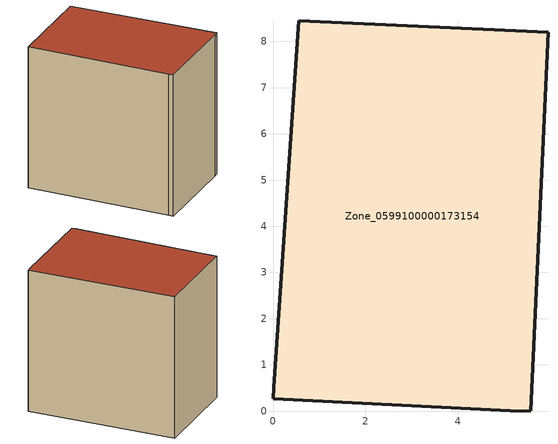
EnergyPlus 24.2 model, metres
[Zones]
Zone_0599100000173154
 floor ground (C_G): 0.01,0.51 0.56,8.44 5.95,8.2 5.58,0.01 5.35,0 0,0.27 z1.12
 wall outside (C_F): 5.35,0 5.58,0.01 5.95,8.2 0.56,8.44 0.01,0.51 0,0.27 5.35,0 z1.12:9.09
 roof outside (C_R): 5.95,8.2 0.56,8.44 0.01,0.51 0,0.27 5.35,0 5.58,0.01 z9.09
[BUILDING]
Pand.0599100000173154: North Axis=0; Terrain=City; Loads Convergence Tolerance Value=0.04; Temperature Convergence Tolerance Value=0.4; Solar Distribution=FullExterior; Maximum Number of Warmup Days=25; Minimum Number of Warmup Days=1
[Site:Location]
Rotterdam.The.Hague.AP_ZH_NLD Design_Conditions: Latitude=51.96; Longitude=4.45; Time Zone=1; Elevation=-4.5
[SITE:GROUNDTEMPERATURE:BUILDINGSURFACE]
18, 18, 18, 18, 18, 18, 18, 18, 18, 18, 18, 18
[MATERIAL] Thermal Absorptance=0.9; Solar Absorptance=0.7; Visible Absorptance=0.7
Name | Roughness | Thickness | Conductivity | Density | Specific Heat
G.TC.1975-1991 | MediumSmooth | 0.15 | 0.288461 | 540 | 1210
F.TC.1975-1991 | Rough | 0.3 | 0.230769 | 1920 | 840
R.TC.1975-1991 | MediumRough | 0.2 | 0.153846 | 1500 | 1000
[CONSTRUCTION]
C_G: G.TC.1975-1991
C_F: F.TC.1975-1991
C_R: R.TC.1975-1991
[ZONE]
Zone_0599100000173154: Type=1; Multiplier=1; Ceiling Height=Autocalculate; Volume=Autocalculate; Floor Area=autocalculate; Part of Total Floor Area=Yes
[ZONEINFILTRATION:DESIGNFLOWRATE]
Infil_Zone_0599100000173154: Zone or ZoneList or Space or SpaceList=Zone_0599100000173154; Schedule=AlwaysOn; Design Flow Rate Calculation Method=Flow/Area; Flow Rate per Floor Area=0.003; Constant Term Coefficient=1; Temperature Term Coefficient=0; Velocity Term Coefficient=0; Velocity Squared Term Coefficient=0
[HVACTEMPLATE:ZONE:IDEALLOADSAIRSYSTEM]
Zone_0599100000173154: Maximum Heating Supply Air Temperature=50; Minimum Cooling Supply Air Temperature=13; Maximum Heating Supply Air Humidity Ratio=0.0156; Minimum Cooling Supply Air Humidity Ratio=0.0077; Heating Limit=NoLimit; Cooling Limit=NoLimit; Dehumidification Control Type=ConstantSensibleHeatRatio; Cooling Sensible Heat Ratio=0.7; Dehumidification Setpoint=60; Humidification Control Type=None; Humidification Setpoint=30; Outdoor Air Method=None; Outdoor Air Flow Rate per Person=0.00944; Outdoor Air Flow Rate per Zone Floor Area=0; Outdoor Air Flow Rate per Zone=0; Demand Controlled Ventilation Type=None; Outdoor Air Economizer Type=NoEconomizer; Heat Recovery Type=None; Sensible Heat Recovery Effectiveness=0.7; Latent Heat Recovery Effectiveness=0.65
[ZONECONTROL:THERMOSTAT]
ThermostatControl_Zone_0599100000173154: Zone or ZoneList=Zone_0599100000173154; Control Type Schedule=DualSetpointControlType; Control 1=Thermostat_Zone_0599100000173154; Temperature Difference Between Cutout And Setpoint=0
[THERMOSTATSETPOINT:DUALSETPOINT]
Thermostat_Zone_0599100000173154: Heating Setpoint Temperature Schedule=HeatingSetpoint_Zone_0599100000173154; Cooling Setpoint Temperature Schedule=CoolingSetpoint_Zone_0599100000173154
[SCHEDULE:COMPACT]
HeatingSetpoint_Zone_0599100000173154: Through: 12/31, For: AllDays, Until: 24:00, 21
CoolingSetpoint_Zone_0599100000173154: Through: 12/31, For: AllDays, Until: 24:00, 24
DualSetpointControlType: Through: 12/31, For: AllDays, Until: 24:00, 4
AlwaysOn: Through: 12/31, For: AllDays, Until: 24:00, 1
